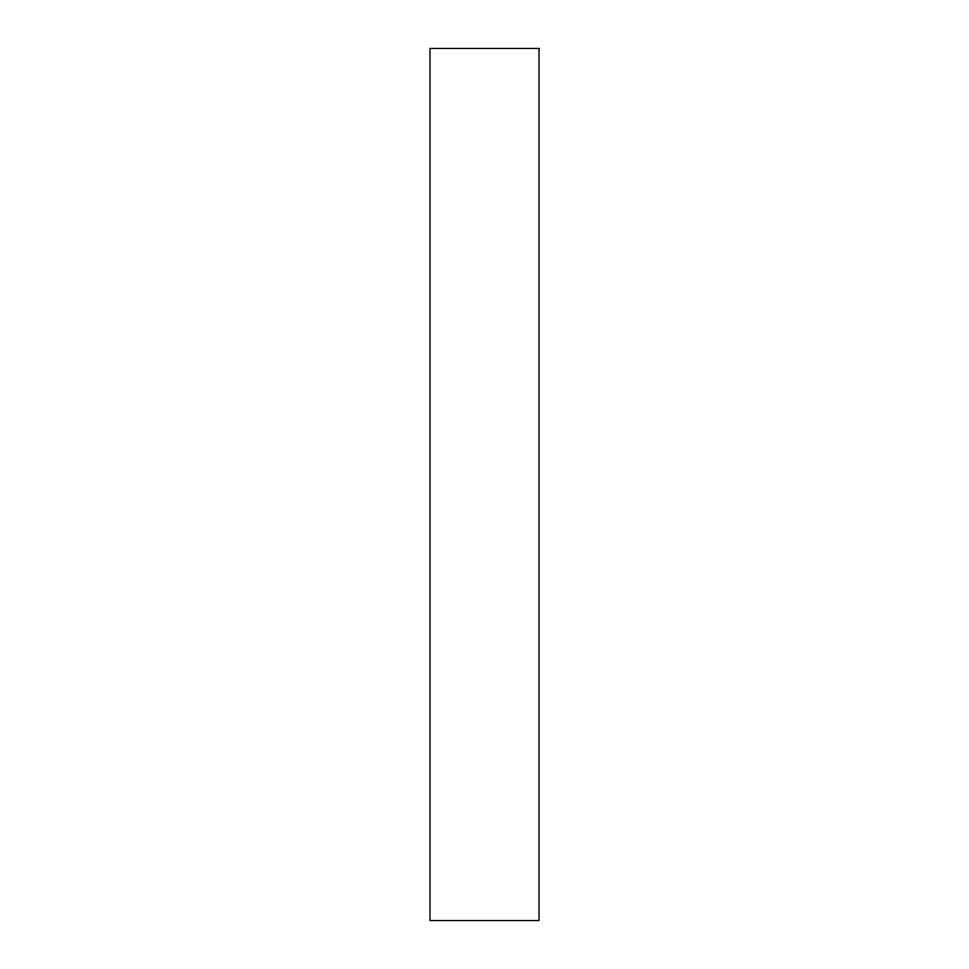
<?xml version="1.0" encoding="UTF-8"?>
<svg xmlns="http://www.w3.org/2000/svg" width="969" height="969" viewBox="0 0 969 969"><rect width="100%" height="100%" fill="white"/><g stroke="black" fill="none" stroke-linecap="round" stroke-linejoin="round"><path stroke-width="1.45" d="M539.006 48.45L429.994 48.45L429.994 920.55L539.006 920.55L539.006 48.45"/></g></svg>
